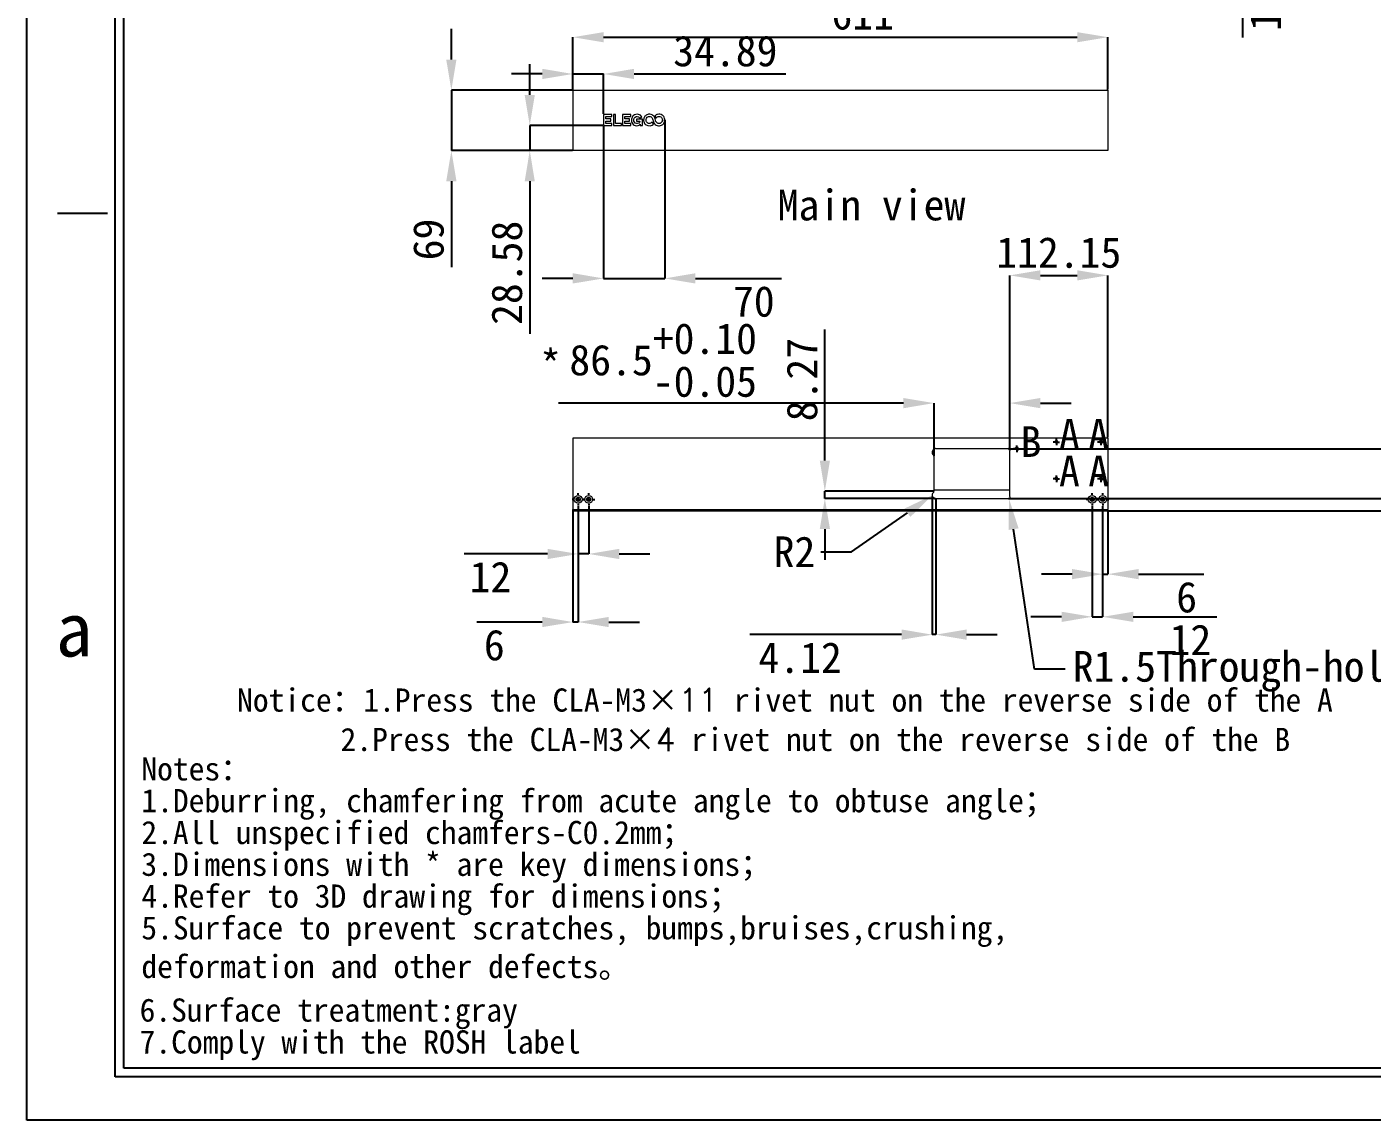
# Model space of a CAD drawing. Header units: millimetres. Extents: x 2 to 295, y 1 to 209.
# Drawn here: x 1.6 to 155.2, y 1.3 to 126.2 of the extents above; entities that cross this region are included whole.
import ezdxf

# ---------------------------------------------------------------- set-up
doc = ezdxf.new("R2010")
doc.units = ezdxf.units.MM
doc.header["$PDSIZE"] = -1
doc.layers.add('SLD-0', color=179, linetype='Continuous')
doc.layers.add('蓝色线', color=5, linetype='Continuous', lineweight=15)
doc.styles.add('SLDTEXTSTYLE2', font='TXT', dxfattribs={"width": 0.469})
doc.styles.add('样式 2', font='simfang.ttf')
doc.dimstyles.new('SLDDIMSTYLE0', dxfattribs={"dimtxt": 3.5, "dimasz": 3.5, "dimexe": 0, "dimexo": 0.0625, "dimgap": 0.875, "dimtad": 2, "dimlfac": 10, "dimrnd": 1e-09, "dimzin": 12, "dimdsep": 46, "dimtxsty": 'SLDTEXTSTYLE2', "dimsah": 1, "dimcen": 0.09, "dimadec": 0, "dimazin": 3, "dimtfac": 1, "dimtmove": 0, "dimatfit": 0, "dimfxl": 1, "dimfrac": 2, "dimtolj": 1, "dimtzin": 12, "dimarcsym": 0})
doc.dimstyles.new('SLDDIMSTYLE1', dxfattribs={"dimtxt": 3.5, "dimasz": 3.5, "dimexe": 0, "dimexo": 0.0625, "dimgap": 0.875, "dimtad": 2, "dimlfac": 10, "dimrnd": 1e-09, "dimzin": 12, "dimdsep": 46, "dimtxsty": 'SLDTEXTSTYLE2', "dimsah": 1, "dimcen": 0.09, "dimadec": 0, "dimazin": 3, "dimtfac": 1, "dimtofl": 0, "dimtmove": 0, "dimatfit": 3, "dimfxl": 1, "dimfrac": 2, "dimtolj": 1, "dimtzin": 12, "dimarcsym": 0})
doc.dimstyles.new('SLDDIMSTYLE3', dxfattribs={"dimtxt": 3.5, "dimasz": 3.5, "dimexe": 0, "dimexo": 0.0625, "dimgap": 0.875, "dimtad": 2, "dimlfac": 10, "dimrnd": 1e-09, "dimzin": 12, "dimdsep": 46, "dimtxsty": 'SLDTEXTSTYLE2', "dimsah": 1, "dimcen": 0.09, "dimadec": 0, "dimazin": 3, "dimtol": 1, "dimtp": 0.1, "dimtm": 0.05, "dimtfac": 1, "dimtofl": 0, "dimtmove": 0, "dimatfit": 3, "dimfxl": 1, "dimfrac": 2, "dimtolj": 1, "dimtzin": 0, "dimarcsym": 0})
doc.dimstyles.new('SLDDIMSTYLE5', dxfattribs={"dimtxt": 3.5, "dimasz": 3.5, "dimexe": 0, "dimexo": 0.0625, "dimgap": 0.875, "dimtad": 0, "dimtih": 1, "dimtoh": 1, "dimlfac": 10, "dimrnd": 1e-09, "dimzin": 12, "dimdsep": 46, "dimtxsty": 'SLDTEXTSTYLE2', "dimsah": 1, "dimcen": 0, "dimadec": 0, "dimazin": 3, "dimtfac": 1, "dimtofl": 0, "dimtmove": 0, "dimatfit": 3, "dimfxl": 1, "dimfrac": 2, "dimtolj": 1, "dimtzin": 12, "dimarcsym": 0})
doc.dimstyles.new('SLDDIMSTYLE6', dxfattribs={"dimtxt": 3.5, "dimasz": 3.5, "dimexe": 0, "dimexo": 0.0625, "dimgap": 0.875, "dimtad": 0, "dimtih": 1, "dimtoh": 1, "dimlfac": 10, "dimrnd": 1e-09, "dimzin": 12, "dimdsep": 46, "dimtxsty": 'SLDTEXTSTYLE2', "dimsah": 1, "dimcen": 0, "dimadec": 0, "dimazin": 3, "dimtfac": 1, "dimtofl": 0, "dimtmove": 0, "dimatfit": 3, "dimfxl": 1, "dimfrac": 2, "dimtolj": 1, "dimtzin": 12, "dimarcsym": 0})

# ---------------------------------------------------------------- blocks, each defined once
blk = doc.blocks.new('SW_NOTE_0')
at = {"color": 0, "attachment_point": 1, "style": '样式 2'}
for s, insert, char_height in [('Notes：', (0.26, 4.1), 2.646), ('1.Deburring, chamfering from acute angle to obtuse angle；', (0.26, 0.47), 2.6458), ('2.All unspecified chamfers-C0.2mm；', (0.26, -3.17), 2.6458), ('3.{\\fSimSun|b0|i0|c134|p2;Dimensions with * are key dimensions}；', (0.26, -6.8), 2.6458), ('4.Refer to 3D drawing for dimensions；', (0.26, -10.43), 2.6458), ('6.Surface treatment:gray', (0.06, -23.45), 2.6458), ('7.Comply with the ROSH label', (0.06, -27.09), 2.6458)]:
    blk.add_mtext(s, dxfattribs=dict(at, insert=insert, char_height=char_height))
at = {"layer": 'SLD-0', "color": 0, "insert": (0.26, -14.06), "char_height": 2.6458, "attachment_point": 1, "style": '样式 2'}
blk.add_mtext('5.Surface to prevent scratches, bumps,bruises,crushing,\\Pdeformation and other defects。', dxfattribs=at)
blk = doc.blocks.new('SW_NOTE_3')
at = {"layer": 'SLD-0', "color": 0, "char_height": 2.6458, "attachment_point": 1, "style": '样式 2'}
for s, insert in [('Notice：1.Press the CLA-M3×{\\Ftxt,bigfont|c134;11} rivet nut on the reverse side of the A', (0, 4.51)), ('2.Press the CLA-M3×{\\Ftxt,bigfont|c134;4} rivet nut on the reverse side of the B', (11.81, 0.01))]:
    blk.add_mtext(s, dxfattribs=dict(at, insert=insert))
blk = doc.blocks.new('_D')
at = {"layer": 'Defpoints', "color": 0}
for p in [(74.44, 115.47), (67.44, 114.89), (67.44, 97.43)]:
    blk.add_point(p, dxfattribs=at)
at = {"layer": 'SLD-0', "color": 0, "lineweight": -2}
for p, q in [((74.44, 115.41), (74.44, 97.43)), ((67.44, 114.83), (67.44, 97.43)), ((63.94, 97.43), (60.44, 97.43)), ((67.44, 97.43), (74.44, 97.43)), ((77.94, 97.43), (87.77, 97.43))]:
    blk.add_line(p, q, dxfattribs=at)
at = {"layer": 'SLD-0', "color": 0}
for points in [[(63.94, 98.02), (63.94, 96.85), (67.44, 97.43)], [(77.94, 98.02), (77.94, 96.85), (74.44, 97.43)]]:
    blk.add_solid(points, dxfattribs=at)
at = {"layer": 'SLD-0', "color": 0, "insert": (84.61, 96.56), "char_height": 3.5, "attachment_point": 2, "style": '样式 2'}
blk.add_mtext('\\A1;70', dxfattribs=at)
blk = doc.blocks.new('_D_1')
at = {"layer": 'Defpoints', "color": 0}
for p in [(125.05, 124.98), (63.95, 118.93), (125.05, 118.93)]:
    blk.add_point(p, dxfattribs=at)
at = {"layer": 'SLD-0', "color": 0, "lineweight": -2}
for p, q in [((63.95, 118.99), (63.95, 124.98)), ((67.45, 124.98), (121.55, 124.98)), ((125.05, 118.99), (125.05, 124.98))]:
    blk.add_line(p, q, dxfattribs=at)
at = {"layer": 'SLD-0', "color": 0}
for points in [[(67.45, 125.56), (67.45, 124.4), (63.95, 124.98)], [(121.55, 125.56), (121.55, 124.4), (125.05, 124.98)]]:
    blk.add_solid(points, dxfattribs=at)
at = {"layer": 'SLD-0', "color": 0, "insert": (97.05, 129.36), "char_height": 3.5, "attachment_point": 2, "style": '样式 2'}
blk.add_mtext('\\A1;611', dxfattribs=at)
blk = doc.blocks.new('_D_2')
at = {"layer": 'Defpoints', "color": 0}
for p in [(63.95, 118.93), (50.07, 112.03), (63.95, 112.03)]:
    blk.add_point(p, dxfattribs=at)
at = {"layer": 'SLD-0', "color": 0, "lineweight": -2}
for p, q in [((50.07, 122.43), (50.07, 125.93)), ((63.89, 118.93), (50.07, 118.93)), ((50.07, 118.93), (50.07, 112.03)), ((63.89, 112.03), (50.07, 112.03)), ((50.07, 108.53), (50.07, 98.72))]:
    blk.add_line(p, q, dxfattribs=at)
at = {"layer": 'SLD-0', "color": 0}
for points in [[(49.48, 122.43), (50.65, 122.43), (50.07, 118.93)], [(49.48, 108.53), (50.65, 108.53), (50.07, 112.03)]]:
    blk.add_solid(points, dxfattribs=at)
at = {"layer": 'SLD-0', "color": 0, "insert": (45.69, 101.88), "char_height": 3.5, "attachment_point": 2, "rotation": 90, "style": '样式 2'}
blk.add_mtext('\\A1;69', dxfattribs=at)
blk = doc.blocks.new('_D_3')
at = {"layer": 'Defpoints', "color": 0}
for p in [(63.95, 120.78), (63.95, 118.93), (67.44, 116.16)]:
    blk.add_point(p, dxfattribs=at)
at = {"layer": 'SLD-0', "color": 0, "lineweight": -2}
for p, q in [((60.45, 120.78), (56.95, 120.78)), ((63.95, 118.99), (63.95, 120.78)), ((63.95, 120.78), (67.44, 120.78)), ((67.44, 116.23), (67.44, 120.78)), ((70.94, 120.78), (88.28, 120.78))]:
    blk.add_line(p, q, dxfattribs=at)
at = {"layer": 'SLD-0', "color": 0}
for points in [[(60.45, 121.37), (60.45, 120.2), (63.95, 120.78)], [(70.94, 121.37), (70.94, 120.2), (67.44, 120.78)]]:
    blk.add_solid(points, dxfattribs=at)
at = {"layer": 'SLD-0', "color": 0, "insert": (81.36, 125.16), "char_height": 3.5, "attachment_point": 2, "style": '样式 2'}
blk.add_mtext('\\A1;34.89', dxfattribs=at)
blk = doc.blocks.new('_D_4')
at = {"layer": 'Defpoints', "color": 0}
for p in [(67.44, 114.89), (59.02, 112.03), (63.95, 112.03)]:
    blk.add_point(p, dxfattribs=at)
at = {"layer": 'SLD-0', "color": 0, "lineweight": -2}
for p, q in [((59.02, 118.39), (59.02, 121.89)), ((67.38, 114.89), (59.02, 114.89)), ((59.02, 114.89), (59.02, 112.03)), ((63.89, 112.03), (59.02, 112.03)), ((59.02, 108.53), (59.02, 91.11))]:
    blk.add_line(p, q, dxfattribs=at)
at = {"layer": 'SLD-0', "color": 0}
for points in [[(58.44, 118.39), (59.6, 118.39), (59.02, 114.89)], [(58.44, 108.53), (59.6, 108.53), (59.02, 112.03)]]:
    blk.add_solid(points, dxfattribs=at)
at = {"layer": 'SLD-0', "color": 0, "insert": (54.64, 98.07), "char_height": 3.5, "attachment_point": 2, "rotation": 90, "style": '样式 2'}
blk.add_mtext('\\A1;28.58', dxfattribs=at)
blk = doc.blocks.new('_D_5')
at = {"layer": 'Defpoints', "color": 0}
for p in [(113.84, 83.19), (105.19, 77.12), (113.84, 77.74)]:
    blk.add_point(p, dxfattribs=at)
at = {"layer": '蓝色线', "color": 0, "lineweight": -2}
for p, q in [((101.69, 83.19), (62.29, 83.19)), ((105.19, 77.18), (105.19, 83.19)), ((113.84, 77.8), (113.84, 83.19)), ((117.34, 83.19), (120.84, 83.19))]:
    blk.add_line(p, q, dxfattribs=at)
at = {"layer": '蓝色线', "color": 0}
for points in [[(101.69, 83.77), (101.69, 82.6), (105.19, 83.19)], [(117.34, 83.77), (117.34, 82.6), (113.84, 83.19)]]:
    blk.add_solid(points, dxfattribs=at)
at = {"layer": '蓝色线', "color": 0, "insert": (74.26, 92.31), "char_height": 3.5, "attachment_point": 2, "style": '样式 2'}
blk.add_mtext('\\A1;86.5\\S+0.10^ -0.05;', dxfattribs=at)
blk = doc.blocks.new('_D_6')
at = {"layer": 'Defpoints', "color": 0}
for p in [(113.63, 77.95), (113.63, 72.3), (161.92, 72.3)]:
    blk.add_point(p, dxfattribs=at)
at = {"layer": '蓝色线', "color": 0, "lineweight": -2}
for p, q in [((161.92, 81.45), (161.92, 96.41)), ((113.69, 77.95), (161.92, 77.95)), ((161.92, 72.3), (161.92, 77.95)), ((113.69, 72.3), (161.92, 72.3)), ((161.92, 68.8), (161.92, 65.3))]:
    blk.add_line(p, q, dxfattribs=at)
at = {"layer": '蓝色线', "color": 0}
for points in [[(161.33, 81.45), (162.5, 81.45), (161.92, 77.95)], [(161.33, 68.8), (162.5, 68.8), (161.92, 72.3)]]:
    blk.add_solid(points, dxfattribs=at)
at = {"layer": '蓝色线', "color": 0, "insert": (162.79, 90.68), "char_height": 3.5, "attachment_point": 2, "rotation": 90, "style": '样式 2'}
blk.add_mtext('\\A1;56.5', dxfattribs=at)
blk = doc.blocks.new('_D_7')
at = {"layer": 'Defpoints', "color": 0}
for p in [(64.55, 71.49), (65.75, 71.49), (65.75, 65.96)]:
    blk.add_point(p, dxfattribs=at)
at = {"layer": 'SLD-0', "color": 0, "lineweight": -2}
for p, q in [((64.55, 71.43), (64.55, 65.96)), ((65.75, 71.43), (65.75, 65.96)), ((61.05, 65.96), (51.52, 65.96)), ((65.75, 65.96), (64.55, 65.96)), ((69.25, 65.96), (72.75, 65.96))]:
    blk.add_line(p, q, dxfattribs=at)
at = {"layer": 'SLD-0', "color": 0}
for points in [[(61.05, 66.54), (61.05, 65.37), (64.55, 65.96)], [(69.25, 66.54), (69.25, 65.37), (65.75, 65.96)]]:
    blk.add_solid(points, dxfattribs=at)
at = {"layer": 'SLD-0', "color": 0, "insert": (54.53, 65.08), "char_height": 3.5, "attachment_point": 2, "style": '样式 2'}
blk.add_mtext('\\A1;12', dxfattribs=at)
blk = doc.blocks.new('_D_8')
at = {"layer": 'Defpoints', "color": 0}
for p in [(123.25, 71.49), (124.45, 71.49), (124.45, 58.78)]:
    blk.add_point(p, dxfattribs=at)
at = {"layer": 'SLD-0', "color": 0, "lineweight": -2}
for p, q in [((123.25, 71.43), (123.25, 58.78)), ((124.45, 71.43), (124.45, 58.78)), ((119.75, 58.78), (116.25, 58.78)), ((123.25, 58.78), (124.45, 58.78)), ((127.95, 58.78), (137.49, 58.78))]:
    blk.add_line(p, q, dxfattribs=at)
at = {"layer": 'SLD-0', "color": 0}
for points in [[(119.75, 59.36), (119.75, 58.19), (123.25, 58.78)], [(127.95, 59.36), (127.95, 58.19), (124.45, 58.78)]]:
    blk.add_solid(points, dxfattribs=at)
at = {"layer": 'SLD-0', "color": 0, "insert": (134.47, 57.9), "char_height": 3.5, "attachment_point": 2, "style": '样式 2'}
blk.add_mtext('\\A1;12', dxfattribs=at)
blk = doc.blocks.new('_D_9')
at = {"layer": 'Defpoints', "color": 0}
for p in [(63.95, 70.89), (64.55, 71.49), (64.55, 58.18)]:
    blk.add_point(p, dxfattribs=at)
at = {"layer": 'SLD-0', "color": 0, "lineweight": -2}
for p, q in [((63.95, 70.83), (63.95, 58.18)), ((64.55, 71.43), (64.55, 58.18)), ((60.45, 58.18), (52.98, 58.18)), ((64.55, 58.18), (63.95, 58.18)), ((68.05, 58.18), (71.55, 58.18))]:
    blk.add_line(p, q, dxfattribs=at)
at = {"layer": 'SLD-0', "color": 0}
for points in [[(60.45, 58.77), (60.45, 57.6), (63.95, 58.18)], [(68.05, 58.77), (68.05, 57.6), (64.55, 58.18)]]:
    blk.add_solid(points, dxfattribs=at)
at = {"layer": 'SLD-0', "color": 0, "insert": (54.97, 57.31), "char_height": 3.5, "attachment_point": 2, "style": '样式 2'}
blk.add_mtext('\\A1;6', dxfattribs=at)
blk = doc.blocks.new('_D_10')
at = {"layer": 'Defpoints', "color": 0}
for p in [(124.45, 71.49), (125.05, 70.89), (125.05, 63.65)]:
    blk.add_point(p, dxfattribs=at)
at = {"layer": 'SLD-0', "color": 0, "lineweight": -2}
for p, q in [((124.45, 71.43), (124.45, 63.65)), ((125.05, 70.83), (125.05, 63.65)), ((120.95, 63.65), (117.45, 63.65)), ((124.45, 63.65), (125.05, 63.65)), ((128.55, 63.65), (136.02, 63.65))]:
    blk.add_line(p, q, dxfattribs=at)
at = {"layer": 'SLD-0', "color": 0}
for points in [[(120.95, 64.24), (120.95, 63.07), (124.45, 63.65)], [(128.55, 64.24), (128.55, 63.07), (125.05, 63.65)]]:
    blk.add_solid(points, dxfattribs=at)
at = {"layer": 'SLD-0', "color": 0, "insert": (134.04, 62.78), "char_height": 3.5, "attachment_point": 2, "style": '样式 2'}
blk.add_mtext('\\A1;6', dxfattribs=at)
blk = doc.blocks.new('_D_11')
at = {"layer": 'Defpoints', "color": 0}
for p in [(125.05, 97.78), (125.05, 79.19), (113.84, 77.74)]:
    blk.add_point(p, dxfattribs=at)
at = {"layer": '蓝色线', "color": 0, "lineweight": -2}
for p, q in [((113.84, 77.8), (113.84, 97.78)), ((117.34, 97.78), (121.55, 97.78)), ((125.05, 79.26), (125.05, 97.78))]:
    blk.add_line(p, q, dxfattribs=at)
at = {"layer": '蓝色线', "color": 0}
for points in [[(117.34, 98.36), (117.34, 97.2), (113.84, 97.78)], [(121.55, 98.36), (121.55, 97.2), (125.05, 97.78)]]:
    blk.add_solid(points, dxfattribs=at)
at = {"layer": '蓝色线', "color": 0, "insert": (119.44, 102.15), "char_height": 3.5, "attachment_point": 2, "style": '样式 2'}
blk.add_mtext('\\A1;112.15', dxfattribs=at)
blk = doc.blocks.new('_D_12')
at = {"layer": 'Defpoints', "color": 0}
for p in [(113.63, 72.3), (125.05, 70.89), (167.41, 70.89)]:
    blk.add_point(p, dxfattribs=at)
at = {"layer": 'SLD-0', "color": 0, "lineweight": -2}
for p, q in [((167.41, 75.8), (167.41, 79.3)), ((113.69, 72.3), (167.41, 72.3)), ((167.41, 72.3), (167.41, 70.89)), ((125.11, 70.89), (167.41, 70.89)), ((167.41, 67.39), (167.41, 50.29))]:
    blk.add_line(p, q, dxfattribs=at)
at = {"layer": 'SLD-0', "color": 0}
for points in [[(166.83, 75.8), (168, 75.8), (167.41, 72.3)], [(166.83, 67.39), (168, 67.39), (167.41, 70.89)]]:
    blk.add_solid(points, dxfattribs=at)
at = {"layer": 'SLD-0', "color": 0, "insert": (168.29, 57.09), "char_height": 3.5, "attachment_point": 2, "rotation": 90, "style": '样式 2'}
blk.add_mtext('\\A1;14.05', dxfattribs=at)
blk = doc.blocks.new('_D_14')
at = {"layer": 'Defpoints', "color": 0}
for p in [(113.74, 72.4), (113.76, 72.25)]:
    blk.add_point(p, dxfattribs=at)
at = {"layer": '蓝色线', "color": 0, "lineweight": -2}
for p, q in [((116.65, 52.81), (114.27, 68.79)), ((120.15, 52.81), (116.65, 52.81))]:
    blk.add_line(p, q, dxfattribs=at)
at = {"layer": '蓝色线', "color": 0}
blk.add_solid([(114.85, 68.88), (113.7, 68.7), (113.76, 72.25)], dxfattribs=at)
at = {"layer": '蓝色线', "color": 0, "insert": (121.03, 54.87), "char_height": 3.5, "attachment_point": 1, "style": '样式 2'}
blk.add_mtext('\\A1;R1.5Through-hole', dxfattribs=at)
blk = doc.blocks.new('_D_15')
at = {"layer": 'Defpoints', "color": 0}
for p in [(92.72, 72.3), (105.19, 73.13), (105.4, 72.3)]:
    blk.add_point(p, dxfattribs=at)
at = {"layer": '蓝色线', "color": 0, "lineweight": -2}
for p, q in [((92.72, 76.63), (92.72, 91.61)), ((105.12, 73.13), (92.72, 73.13)), ((92.72, 72.3), (92.72, 73.13)), ((105.34, 72.3), (92.72, 72.3)), ((92.72, 68.8), (92.72, 65.3))]:
    blk.add_line(p, q, dxfattribs=at)
at = {"layer": '蓝色线', "color": 0}
for points in [[(92.14, 76.63), (93.31, 76.63), (92.72, 73.13)], [(92.14, 68.8), (93.31, 68.8), (92.72, 72.3)]]:
    blk.add_solid(points, dxfattribs=at)
at = {"layer": '蓝色线', "color": 0, "insert": (88.35, 85.87), "char_height": 3.5, "attachment_point": 2, "rotation": 90, "style": '样式 2'}
blk.add_mtext('\\A1;8.27', dxfattribs=at)
blk = doc.blocks.new('_D_16')
at = {"layer": 'Defpoints', "color": 0}
for p in [(105.02, 72.67), (105.19, 72.78)]:
    blk.add_point(p, dxfattribs=at)
at = {"layer": '蓝色线', "color": 0, "lineweight": -2}
for p, q in [((95.77, 66.21), (102.15, 70.66)), ((92.27, 66.21), (95.77, 66.21))]:
    blk.add_line(p, q, dxfattribs=at)
at = {"layer": '蓝色线', "color": 0}
blk.add_solid([(101.82, 71.14), (102.49, 70.19), (105.02, 72.67)], dxfattribs=at)
at = {"layer": '蓝色线', "color": 0, "insert": (86.87, 67.96), "char_height": 3.5, "attachment_point": 1, "style": '样式 2'}
blk.add_mtext('\\A1;R2', dxfattribs=at)
blk = doc.blocks.new('_D_17')
at = {"layer": 'Defpoints', "color": 0}
for p in [(104.99, 72.57), (105.4, 72.3), (104.99, 56.74)]:
    blk.add_point(p, dxfattribs=at)
at = {"layer": '蓝色线', "color": 0, "lineweight": -2}
for p, q in [((104.99, 72.51), (104.99, 56.74)), ((105.4, 72.24), (105.4, 56.74)), ((101.49, 56.74), (84.16, 56.74)), ((105.4, 56.74), (104.99, 56.74)), ((108.9, 56.74), (112.4, 56.74))]:
    blk.add_line(p, q, dxfattribs=at)
at = {"layer": '蓝色线', "color": 0}
for points in [[(101.49, 57.33), (101.49, 56.16), (104.99, 56.74)], [(108.9, 57.33), (108.9, 56.16), (105.4, 56.74)]]:
    blk.add_solid(points, dxfattribs=at)
at = {"layer": '蓝色线', "color": 0, "insert": (89.9, 55.87), "char_height": 3.5, "attachment_point": 2, "style": '样式 2'}
blk.add_mtext('\\A1;4.12', dxfattribs=at)
blk = doc.blocks.new('SW_CENTERMARKSYMBOL_0')
at = {"layer": 'SLD-0', "color": 0}
for p, q in [((-0.5, 0), (-0.7, 0)), ((0, 0), (-0.25, 0)), ((0, 0.5), (0, 0.7)), ((0, 0), (0, 0.25)), ((0, 0), (0, -0.25)), ((0, 0), (0.25, 0)), ((0.5, 0), (0.7, 0)), ((0, -0.5), (0, -0.7))]:
    blk.add_line(p, q, dxfattribs=at)
blk = doc.blocks.new('SW_CENTERMARKSYMBOL_1')
at = {"layer": 'SLD-0', "color": 0}
for p, q in [((-0.5, 0), (-0.7, 0)), ((0, 0), (-0.25, 0)), ((0, 0.5), (0, 0.7)), ((0, 0), (0, 0.25)), ((0, 0), (0, -0.25)), ((0, 0), (0.25, 0)), ((0.5, 0), (0.7, 0)), ((0, -0.5), (0, -0.7))]:
    blk.add_line(p, q, dxfattribs=at)
blk = doc.blocks.new('SW_CENTERMARKSYMBOL_2')
at = {"layer": 'SLD-0', "color": 0}
for p, q in [((-0.5, 0), (-0.7, 0)), ((0, 0), (-0.25, 0)), ((0, 0.5), (0, 0.7)), ((0, 0), (0, 0.25)), ((0, 0), (0, -0.25)), ((0, 0), (0.25, 0)), ((0.5, 0), (0.7, 0)), ((0, -0.5), (0, -0.7))]:
    blk.add_line(p, q, dxfattribs=at)
blk = doc.blocks.new('SW_CENTERMARKSYMBOL_3')
at = {"layer": 'SLD-0', "color": 0}
for p, q in [((-0.5, 0), (-0.7, 0)), ((0, 0), (-0.25, 0)), ((0, 0.5), (0, 0.7)), ((0, 0), (0, 0.25)), ((0, 0), (0, -0.25)), ((0, 0), (0.25, 0)), ((0.5, 0), (0.7, 0)), ((0, -0.5), (0, -0.7))]:
    blk.add_line(p, q, dxfattribs=at)
blk = doc.blocks.new('SW_CENTERMARKSYMBOL_4')
at = {"layer": 'SLD-0', "color": 0}
for p, q in [((-0.25, 0), (-0.375, 0)), ((0, 0), (-0.25, 0)), ((0, 0.25), (0, 0.375)), ((0, 0), (0, 0.25)), ((0, 0), (0, -0.25)), ((0, 0), (0.25, 0)), ((0.25, 0), (0.375, 0)), ((0, -0.25), (0, -0.375))]:
    blk.add_line(p, q, dxfattribs=at)
blk = doc.blocks.new('SW_CENTERMARKSYMBOL_5')
at = {"layer": 'SLD-0', "color": 0}
for p, q in [((-0.25, 0), (-0.375, 0)), ((0, 0), (-0.25, 0)), ((0, 0.25), (0, 0.375)), ((0, 0), (0, 0.25)), ((0, 0), (0, -0.25)), ((0, 0), (0.25, 0)), ((0.25, 0), (0.375, 0)), ((0, -0.25), (0, -0.375))]:
    blk.add_line(p, q, dxfattribs=at)
blk = doc.blocks.new('SW_CENTERMARKSYMBOL_6')
at = {"layer": 'SLD-0', "color": 0}
for p, q in [((-0.25, 0), (-0.375, 0)), ((0, 0), (-0.25, 0)), ((0, 0.25), (0, 0.375)), ((0, 0), (0, 0.25)), ((0, 0), (0, -0.25)), ((0, 0), (0.25, 0)), ((0.25, 0), (0.375, 0)), ((0, -0.25), (0, -0.375))]:
    blk.add_line(p, q, dxfattribs=at)
blk = doc.blocks.new('SW_CENTERMARKSYMBOL_7')
at = {"layer": 'SLD-0', "color": 0}
for p, q in [((-0.25, 0), (-0.375, 0)), ((0, 0), (-0.25, 0)), ((0, 0.25), (0, 0.375)), ((0, 0), (0, 0.25)), ((0, 0), (0, -0.25)), ((0, 0), (0.25, 0)), ((0.25, 0), (0.375, 0)), ((0, -0.25), (0, -0.375))]:
    blk.add_line(p, q, dxfattribs=at)
blk = doc.blocks.new('SW_CENTERMARKSYMBOL_8')
at = {"layer": 'SLD-0', "color": 0}
for p, q in [((-0.25, 0), (-0.375, 0)), ((0, 0), (-0.25, 0)), ((0, 0.25), (0, 0.375)), ((0, 0), (0, 0.25)), ((0, 0), (0, -0.25)), ((0, 0), (0.25, 0)), ((0.25, 0), (0.375, 0)), ((0, -0.25), (0, -0.375))]:
    blk.add_line(p, q, dxfattribs=at)
blk = doc.blocks.new('_D_30')
at = {"layer": 'Defpoints', "color": 0}
for p in [(115.17, 144.22), (125.05, 143), (140.42, 143)]:
    blk.add_point(p, dxfattribs=at)
at = {"layer": 'SLD-0', "color": 0, "lineweight": -2}
for p, q in [((140.42, 147.72), (140.42, 151.22)), ((115.23, 144.22), (140.42, 144.22)), ((125.11, 143), (140.42, 143)), ((140.42, 144.22), (140.42, 143)), ((140.42, 139.5), (140.42, 124.93))]:
    blk.add_line(p, q, dxfattribs=at)
at = {"layer": 'SLD-0', "color": 0}
for points in [[(139.84, 147.72), (141, 147.72), (140.42, 144.22)], [(139.84, 139.5), (141, 139.5), (140.42, 143)]]:
    blk.add_solid(points, dxfattribs=at)
at = {"layer": 'SLD-0', "color": 0, "insert": (141.3, 130.46), "char_height": 3.5, "attachment_point": 2, "rotation": 90, "style": '样式 2'}
blk.add_mtext('\\A1;12.2', dxfattribs=at)

msp = doc.modelspace()

# ---------------------------------------------------------------- linework, layer by layer
at = {"color": 7, "linetype": 'Continuous', "lineweight": 15}
for p, q in [((63.9518, 118.9312), (63.9518, 112.0312)), ((63.9518, 118.9312), (125.0518, 118.9312)), ((125.0518, 118.9312), (125.0518, 112.0312)), ((68.3977, 116.1637), (67.4405, 116.1637)), ((67.4405, 116.1637), (67.4405, 114.8887)), ((67.7025, 115.6487), (67.7025, 115.9187)), ((67.7025, 115.9187), (68.3977, 115.9187)), ((68.2645, 115.6487), (67.7025, 115.6487)), ((67.7025, 115.1337), (67.7025, 115.4037)), ((67.7025, 115.4037), (68.2645, 115.4037)), ((68.2645, 115.4037), (68.2645, 115.6487)), ((68.3977, 115.9187), (68.3977, 116.1637)), ((68.8277, 116.1637), (68.5657, 116.1637)), ((68.5657, 116.1637), (68.5657, 114.8887)), ((68.8277, 115.1337), (68.8277, 116.1637)), ((70.562, 116.1637), (69.6115, 116.1637)), ((69.6115, 116.1637), (69.6115, 114.8887)), ((69.8715, 115.1337), (69.8715, 115.4037)), ((69.8715, 115.4037), (70.429, 115.4037)), ((69.8735, 115.6487), (69.8735, 115.9178)), ((69.8735, 115.9178), (70.562, 115.9178)), ((70.429, 115.6487), (69.8735, 115.6487)), ((70.429, 115.4037), (70.429, 115.6487)), ((70.562, 115.9178), (70.562, 116.1637)), ((71.8797, 115.6055), (71.2259, 115.6055)), ((71.2259, 115.6055), (71.2259, 115.3795)), ((71.2259, 115.3795), (71.6092, 115.3795)), ((71.6015, 115.7253), (71.8244, 115.8676)), ((71.8797, 114.8887), (71.8797, 115.6055)), ((73.1692, 115.0674), (73.0176, 115.3262)), ((73.3002, 115.981), (73.4534, 115.7231)), ((67.4405, 114.8887), (68.3977, 114.8887)), ((68.3977, 115.1337), (67.7025, 115.1337)), ((68.3977, 114.8887), (68.3977, 115.1337)), ((68.5657, 114.8887), (69.4815, 114.8887)), ((69.4815, 115.1337), (68.8277, 115.1337)), ((69.4815, 114.8887), (69.4815, 115.1337)), ((69.6115, 114.8887), (70.5597, 114.8887)), ((70.5597, 115.1337), (69.8715, 115.1337)), ((70.5597, 114.8887), (70.5597, 115.1337)), ((71.6487, 115.0393), (71.6487, 114.8887)), ((71.6487, 114.8887), (71.8797, 114.8887)), ((125.0518, 112.0312), (63.9518, 112.0312)), ((125.0518, 79.1946), (63.9518, 79.1946)), ((63.9518, 79.1946), (63.9518, 71.0446)), ((125.0518, 79.1946), (125.0518, 71.0446)), ((104.9868, 77.6789), (104.9868, 77.4688)), ((105.1808, 77.9557), (105.0454, 77.8203)), ((105.1868, 77.1224), (105.1868, 73.1269)), ((113.625, 77.9496), (105.3986, 77.9496)), ((113.8368, 72.5114), (113.8368, 77.7378)), ((104.9868, 72.7805), (104.9868, 72.5703)), ((105.0454, 72.4289), (105.1808, 72.2936)), ((105.1868, 73.2946), (113.8368, 73.2946)), ((105.3986, 72.2996), (113.625, 72.2996)), ((63.9518, 71.0446), (125.0518, 71.0446)), ((63.9518, 70.8946), (63.9518, 71.0446)), ((63.9518, 70.8946), (125.0518, 70.8946)), ((125.0518, 70.8946), (125.0518, 71.0446))]:
    msp.add_line(p, q, dxfattribs=at)
for centre, radius in [((119.1618, 78.7446), 0.125), ((124.2518, 78.7446), 0.125), ((114.6518, 77.9746), 0.125), ((119.1618, 74.5446), 0.125), ((124.2518, 74.5446), 0.125), ((64.5518, 72.1946), 0.45), ((64.5518, 72.1946), 0.24), ((65.7518, 72.1946), 0.45), ((65.7518, 72.1946), 0.24), ((123.2518, 72.1946), 0.45), ((123.2518, 72.1946), 0.24), ((124.4518, 72.1946), 0.45), ((124.4518, 72.1946), 0.24)]:
    msp.add_circle(centre, radius, dxfattribs=at)
for centre, radius, start, end in [((105.1868, 77.6789), 0.2, 135, 180), ((105.1868, 77.4688), 0.2, 180, 240), ((104.9868, 77.1224), 0.2, 0, 60), ((105.2868, 77.8496), 0.15, 41.810315, 135), ((113.7368, 77.8496), 0.15, 311.810315, 138.189685), ((105.1868, 72.7805), 0.2, 120, 180), ((105.1868, 72.5703), 0.2, 180, 225), ((104.9868, 73.1269), 0.2, 300, 0), ((105.2868, 72.3996), 0.15, 225, 318.189685), ((113.7368, 72.3996), 0.15, 221.810315, 48.189685)]:
    msp.add_arc(centre, radius, start, end, dxfattribs=at)
for points, knots in [([(71.8244, 115.8676), (71.7451, 116.0184), (71.5027, 116.1902), (71.1266, 116.1859), (70.8215, 116.0544), (70.6156, 115.7106), (70.6089, 115.2078), (71.0727, 114.7831), (71.512, 114.877), (71.6487, 115.0393)], [0, 0, 0, 0, 0.16202233, 0.26226006, 0.35221365, 0.47058743, 0.62836495, 0.80085946, 1, 1, 1, 1]), ([(71.6092, 115.3795), (71.5779, 115.3058), (71.4905, 115.1393), (71.1916, 115.0847), (70.9457, 115.2532), (70.8815, 115.519), (70.945, 115.7762), (71.2303, 116.0085), (71.5408, 115.8822), (71.6015, 115.7253)], [0, 0, 0, 0, 0.12000896, 0.25290368, 0.38820613, 0.51434634, 0.62810627, 0.76044186, 1, 1, 1, 1]), ([(73.4534, 115.7231), (73.5008, 115.8126), (73.6363, 115.9358), (73.8846, 115.9408), (74.0646, 115.8343), (74.1695, 115.6485), (74.1731, 115.4419), (74.0846, 115.2497), (73.9085, 115.1114), (73.6242, 115.1049), (73.4151, 115.349), (73.3449, 115.6259), (73.2411, 115.9541), (72.9415, 116.179), (72.5463, 116.2025), (72.2143, 116.0528), (72.0256, 115.7169), (72.0063, 115.3117), (72.3723, 114.783), (72.9583, 114.8283), (73.1692, 115.0674)], [0, 0, 0, 0, 0.05225161, 0.08519131, 0.1203187, 0.1538726, 0.18997965, 0.22162605, 0.25918474, 0.29864466, 0.35414096, 0.40615126, 0.44614846, 0.52808097, 0.57632225, 0.64487935, 0.70077396, 0.76529743, 0.84305015, 1, 1, 1, 1]), ([(73.0176, 115.3262), (72.9668, 115.2174), (72.756, 115.0642), (72.3654, 115.1922), (72.2614, 115.5544), (72.41, 115.8862), (72.8183, 115.9929), (73.0889, 115.6562), (73.1424, 115.2654), (73.3887, 114.9362), (73.7786, 114.8369), (74.1567, 114.9195), (74.4134, 115.2284), (74.4623, 115.5597), (74.3815, 115.8657), (74.1801, 116.1037), (73.8869, 116.195), (73.5734, 116.1841), (73.383, 116.0719), (73.3002, 115.981)], [0, 0, 0, 0, 0.06092665, 0.1183394, 0.18089744, 0.22949099, 0.29210823, 0.35710392, 0.42055265, 0.49713235, 0.54829056, 0.61997615, 0.68283761, 0.74165881, 0.78469969, 0.84242462, 0.89226314, 0.93704384, 1, 1, 1, 1])]:
    msp.add_open_spline(points, degree=3, knots=knots, dxfattribs=at)
at = {"layer": 'SLD-0'}
for p, q in [((1.5907, 1.2938), (1.5907, 208.6737)), ((12.6748, 7.2189), (12.6748, 197.9806)), ((289.394, 7.2189), (12.6748, 7.2189)), ((295.1066, 1.2938), (1.5907, 1.2938))]:
    msp.add_line(p, q, dxfattribs=at)
at = {"layer": 'SLD-0', "color": 6, "linetype": 'Continuous'}
for p, q in [((11.6873, 6.2314), (11.6873, 198.7985)), ((10.8046, 104.8527), (5.0681, 104.8527)), ((290.1689, 6.2314), (11.6873, 6.2314))]:
    msp.add_line(p, q, dxfattribs=at)
at = {"layer": 'SLD-0'}
for centre in [(119.1618, 78.7446), (124.2518, 78.7446), (114.6518, 77.9746), (119.1618, 74.5446), (124.2518, 74.5446)]:
    msp.add_arc(centre, 0.15, 255, 195, dxfattribs=at)
msp.add_point((74.4405, 115.4741), dxfattribs=at)

# ---------------------------------------------------------------- block references
for name, p in [('SW_CENTERMARKSYMBOL_7', (119.1618, 78.7446)), ('SW_CENTERMARKSYMBOL_5', (124.2518, 78.7446)), ('SW_CENTERMARKSYMBOL_8', (114.6518, 77.9746)), ('SW_CENTERMARKSYMBOL_6', (119.1618, 74.5446)), ('SW_CENTERMARKSYMBOL_4', (124.2518, 74.5446)), ('SW_CENTERMARKSYMBOL_3', (64.5518, 72.1946)), ('SW_CENTERMARKSYMBOL_2', (65.7518, 72.1946)), ('SW_CENTERMARKSYMBOL_1', (123.2518, 72.1946)), ('SW_CENTERMARKSYMBOL_0', (124.4518, 72.1946)), ('SW_NOTE_3', (25.5991, 46.0861))]:
    msp.add_blockref(name, p, dxfattribs=at)
at = {"layer": 'SLD-0', "color": 5}
msp.add_blockref('SW_NOTE_0', (14.4039, 38.635), dxfattribs=at)

# ---------------------------------------------------------------- texts
at = {"layer": 'SLD-0', "attachment_point": 1, "style": '样式 2'}
for s, insert, char_height in [('Main view', (87.3351, 107.5599), 3.5), ('*', (60.2083, 89.2613), 3.5), ('B', (115.0802, 80.5456), 3.5), ('A', (119.4628, 81.376), 3.5), ('A', (122.8042, 81.376), 3.5), ('A', (119.4628, 77.1751), 3.5), ('A', (122.8042, 77.1751), 3.5), ('a', (4.8798, 60.4234), 6.172)]:
    msp.add_mtext(s, dxfattribs=dict(at, insert=insert, char_height=char_height))

# ---------------------------------------------------------------- dimensions: what is measured, and where the dimension line sits
at = {"layer": 'SLD-0'}
for base, p1, p2, picture, middle in [((140.4209, 142.9956), (115.1718, 144.2156), (125.0518, 142.9956), '_D_30', (140.4209, 130.4605)), ((50.0657, 112.0312), (63.9518, 118.9312), (63.9518, 112.0312), '_D_2', (50.0657, 101.8753)), ((59.01853, 112.03117), (67.4405, 114.88874), (63.95183, 112.03117), '_D_4', (59.01853, 98.0705)), ((167.4139, 70.8946), (113.625, 72.2996), (125.0518, 70.8946), '_D_12', (167.4139, 57.0913))]:
    dim = msp.add_linear_dim(base=base, p1=p1, p2=p2, angle=90, dimstyle='SLDDIMSTYLE0', override={"dimtxsty": '样式 2'}, dxfattribs=at)
    dim.commit()
    dim.dimension.update_dxf_attribs({"geometry": picture, "text_midpoint": middle, "dimtype": 160})
for base, p1, p2, dimstyle, picture, middle in [((125.0518, 124.9813), (63.9518, 118.9312), (125.0518, 118.9312), 'SLDDIMSTYLE1', '_D_1', (97.0479, 124.9813)), ((63.9518, 120.7846), (67.4405, 116.1637), (63.9518, 118.9312), 'SLDDIMSTYLE0', '_D_3', (81.3619, 120.7846)), ((67.4405, 97.4338), (74.4405, 115.4741), (67.4405, 114.8887), 'SLDDIMSTYLE0', '_D', (84.6062, 97.4338)), ((65.7518, 65.9554), (64.5518, 71.4946), (65.7518, 71.4946), 'SLDDIMSTYLE0', '_D_7', (54.5336, 65.9554)), ((64.5518, 58.182), (63.9518, 70.8946), (64.5518, 71.4946), 'SLDDIMSTYLE0', '_D_9', (54.9659, 58.182)), ((124.4518, 58.7752), (123.2518, 71.4946), (124.4518, 71.4946), 'SLDDIMSTYLE0', '_D_8', (134.4701, 58.7752)), ((125.0518, 63.6517), (124.4518, 71.4946), (125.0518, 70.8946), 'SLDDIMSTYLE0', '_D_10', (134.0378, 63.6517))]:
    dim = msp.add_linear_dim(base=base, p1=p1, p2=p2, dimstyle=dimstyle, override={"dimtxsty": '样式 2'}, dxfattribs=at)
    dim.commit()
    dim.dimension.update_dxf_attribs({"geometry": picture, "text_midpoint": middle, "dimtype": 160})
at = {"layer": '蓝色线'}
for base, p1, p2, dimstyle, picture, middle in [((125.0518, 97.7795), (113.8368, 77.7378), (125.0518, 79.1946), 'SLDDIMSTYLE0', '_D_11', (119.4443, 97.7795)), ((113.8368, 83.1878), (105.1868, 77.1224), (113.8368, 77.7378), 'SLDDIMSTYLE3', '_D_5', (74.2571, 83.1878)), ((104.9868, 56.743), (105.3986, 72.2996), (104.9868, 72.5703), 'SLDDIMSTYLE0', '_D_17', (89.8955, 56.743))]:
    dim = msp.add_linear_dim(base=base, p1=p1, p2=p2, dimstyle=dimstyle, override={"dimtxsty": '样式 2'}, dxfattribs=at)
    dim.commit()
    dim.dimension.update_dxf_attribs({"geometry": picture, "text_midpoint": middle, "dimtype": 160})
for base, p1, p2, picture, middle in [((161.9153, 72.2996), (113.625, 77.9496), (113.625, 72.2996), '_D_6', (161.9153, 90.6814)), ((92.7242, 72.2996), (105.1868, 73.1269), (105.3986, 72.2996), '_D_15', (92.7242, 85.8685))]:
    dim = msp.add_linear_dim(base=base, p1=p1, p2=p2, angle=90, dimstyle='SLDDIMSTYLE0', override={"dimtxsty": '样式 2'}, dxfattribs=at)
    dim.commit()
    dim.dimension.update_dxf_attribs({"geometry": picture, "text_midpoint": middle, "dimtype": 160})
dim = msp.add_radius_dim(center=(105.1868, 72.7805), mpoint=(105.0228, 72.6661), dimstyle='SLDDIMSTYLE6', override={"dimtxsty": '样式 2'}, dxfattribs=at)
dim.commit()
dim.dimension.update_dxf_attribs({"geometry": '_D_16', "text_midpoint": (89.1293, 66.212), "dimtype": 164})
dim = msp.add_radius_dim(center=(113.7368, 72.3996), mpoint=(113.7589, 72.2513), text='R1.5Through-hole', dimstyle='SLDDIMSTYLE5', override={"dimtxsty": '样式 2'}, dxfattribs=at)
dim.commit()
dim.dimension.update_dxf_attribs({"geometry": '_D_14', "text_midpoint": (140.9147, 52.8066), "dimtype": 164})

doc.saveas('drawing.dxf')
